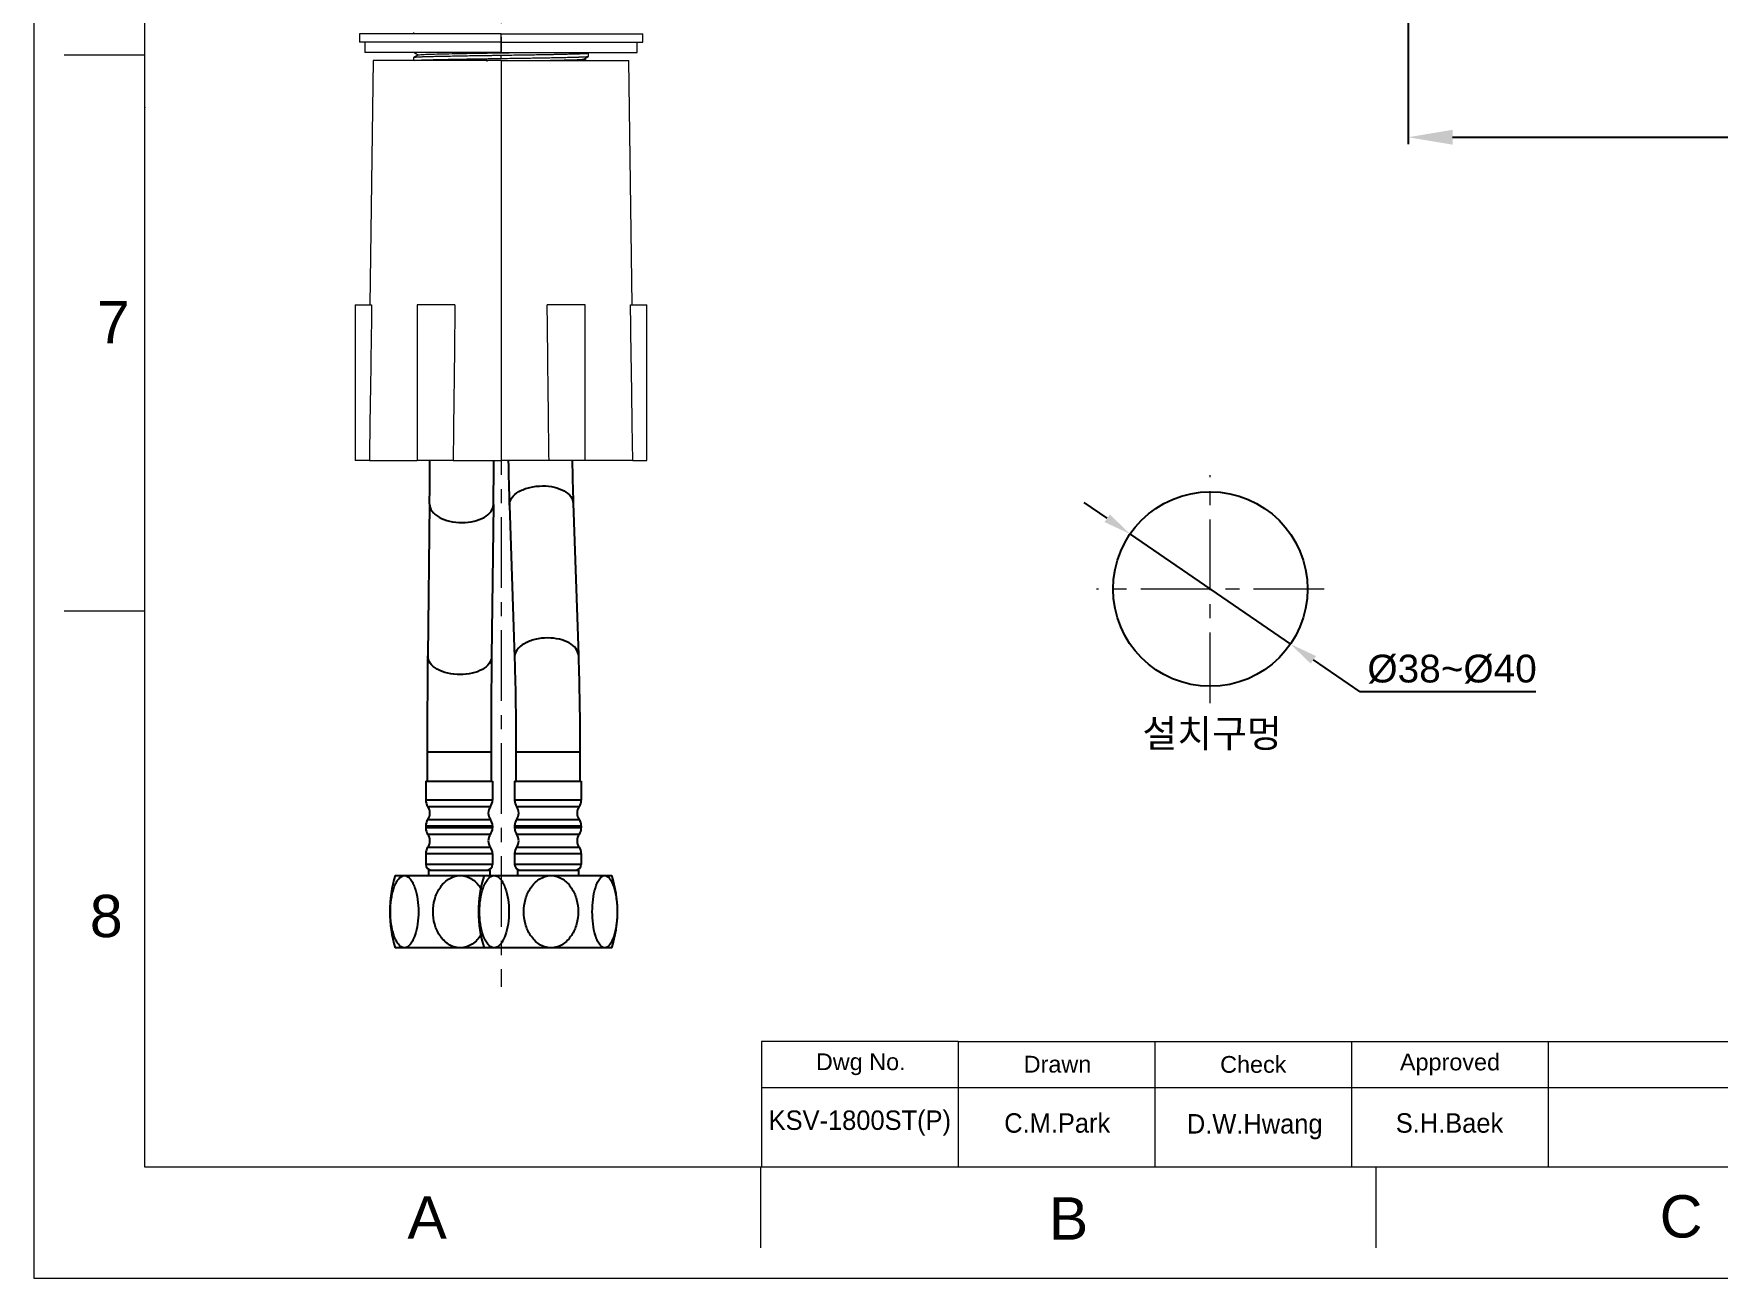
# Model space of a CAD drawing. Header units: millimetres. Extents: x 7606 to 8200, y 2765 to 3605.
# Drawn here: x 7606.4 to 7909.5, y 2765.1 to 2989 of the extents above; entities that cross this region are included whole.
import ezdxf

# ---------------------------------------------------------------- set-up
doc = ezdxf.new("R2010")
doc.units = ezdxf.units.MM
doc.linetypes.add('CENTERX2', pattern=[20.32, 12.7, -2.54, 2.54, -2.54])
doc.layers.get('0').update_dxf_attribs({"color": 3})
for name, color, linetype, lineweight in [('CENTER', 1, 'CENTERX2', 15), ('DIM_', 3, 'Continuous', 9), ('FORM', 7, 'Continuous', 13), ('TEXT', 2, 'Continuous', 13)]:
    doc.layers.add(name, color=color, linetype=linetype, lineweight=lineweight)
doc.styles.add('Arial Unicode MS', font='ARIALUNI.ttf')
doc.styles.add('ROMANS', font='Gulim.ttf')
doc.styles.get("Standard").update_dxf_attribs({"font": 'arial.ttf'})
doc.dimstyles.new('사본(2) STANDARD', dxfattribs={"dimscale": 0, "dimtxt": 5, "dimasz": 5, "dimexe": 1.25, "dimexo": 0.625, "dimgap": 1.5, "dimtad": 3, "dimtih": 1, "dimtoh": 1, "dimdec": 1, "dimzin": 9, "dimdsep": 46, "dimtxsty": 'Standard', "dimcen": 2.5, "dimclrd": 3, "dimclre": 3, "dimclrt": 4, "dimadec": 0, "dimazin": 0, "dimtfac": 1, "dimtdec": 1, "dimtmove": 0, "dimatfit": 3, "dimfxl": 1.25, "dimtfill": 1, "dimtolj": 1, "dimtzin": 0, "dimarcsym": 0})

# ---------------------------------------------------------------- blocks, each defined once
blk = doc.blocks.new('*D13')
at = {"layer": 'DIM_', "color": 3, "lineweight": -2, "transparency": 16777216}
for p, q in [((7853.81, 3215.15), (7853.81, 2969.08)), ((8095.36, 3003.13), (8095.36, 2969.08)), ((7861.81, 2970.33), (7959.52, 2970.33)), ((8087.36, 2970.33), (7989.65, 2970.33))]:
    blk.add_line(p, q, dxfattribs=at)
at = {"layer": 'DIM_', "color": 3, "transparency": 16777216}
for points in [[(7861.81, 2971.67), (7861.81, 2969), (7853.81, 2970.33)], [(8087.36, 2971.67), (8087.36, 2969), (8095.36, 2970.33)]]:
    blk.add_solid(points, dxfattribs=at)
at = {"layer": 'DIM_', "color": 4, "transparency": 16777216, "insert": (7974.58, 2970.33), "char_height": 8, "attachment_point": 5, "bg_fill": 3, "box_fill_scale": 1.1, "bg_fill_color": 256, "bg_fill_true_color": 13158600, "bg_fill_transparency": 0}
blk.add_mtext('\\A1;241.6', dxfattribs=at)
blk = doc.blocks.new('*D27')
at = {"layer": 'Defpoints', "color": 0, "transparency": 16777216}
for p in [(7803.77, 2898.96), (7832.63, 2879.16)]:
    blk.add_point(p, dxfattribs=at)
at = {"layer": 'DIM_', "color": 3, "lineweight": -2, "transparency": 16777216}
for p, q in [((7799.65, 2901.79), (7795.53, 2904.62)), ((7803.77, 2898.96), (7832.63, 2879.16)), ((7845.15, 2870.56), (7836.75, 2876.33)), ((7876.81, 2870.56), (7845.15, 2870.56))]:
    blk.add_line(p, q, dxfattribs=at)
at = {"layer": 'DIM_', "color": 3, "transparency": 16777216}
for points in [[(7800.12, 2902.48), (7799.18, 2901.1), (7803.77, 2898.96)], [(7837.23, 2877.01), (7836.28, 2875.64), (7832.63, 2879.16)]]:
    blk.add_solid(points, dxfattribs=at)
at = {"layer": 'DIM_', "color": 4, "transparency": 16777216, "insert": (7861.73, 2874.66), "char_height": 5, "attachment_point": 5, "style": 'Arial Unicode MS', "bg_fill": 3, "box_fill_scale": 1.1, "bg_fill_color": 256, "bg_fill_true_color": 13158600, "bg_fill_transparency": 0}
blk.add_mtext('\\A1;%%C38~%%C40', dxfattribs=at)

msp = doc.modelspace()

# ---------------------------------------------------------------- linework, layer by layer
at = {"linetype": 'Continuous', "lineweight": 18, "extrusion": (0, 1, 0)}
for p, q in [((7690.55, 2988.96), (7665.05, 2988.96)), ((7665.05, 2988.96), (7665.05, 2987.46)), ((7674.8, 2989.16), (7674.8, 2988.96)), ((7690.55, 2988.96), (7716.05, 2988.96)), ((7716.05, 2987.46), (7716.05, 2988.96)), ((7690.55, 2987.46), (7665.05, 2987.46)), ((7666.05, 2987.46), (7666.05, 2985.56)), ((7690.55, 2985.56), (7666.05, 2985.56)), ((7690.55, 2987.46), (7716.05, 2987.46)), ((7690.55, 2985.56), (7715.05, 2985.56)), ((7706.3, 2984.88), (7706.3, 2985.41)), ((7715.05, 2985.56), (7715.05, 2987.46)), ((7667.55, 2984.16), (7666.94, 2940.16)), ((7690.55, 2984.16), (7667.55, 2984.16)), ((7674.8, 2984.66), (7674.8, 2984.16)), ((7690.55, 2984.16), (7713.55, 2984.16)), ((7714.16, 2940.16), (7713.55, 2984.16)), ((7664.3, 2940.16), (7664.3, 2912.16)), ((7664.3, 2940.16), (7667.25, 2940.16)), ((7675.42, 2940.16), (7675.42, 2912.16)), ((7682.24, 2940.16), (7675.42, 2940.16)), ((7705.67, 2940.16), (7698.85, 2940.16)), ((7705.67, 2912.16), (7705.67, 2940.16)), ((7713.84, 2940.16), (7716.8, 2940.16)), ((7716.8, 2912.16), (7716.8, 2940.16))]:
    msp.add_line(p, q, dxfattribs=at)
at = {"linetype": 'Continuous', "lineweight": 13, "extrusion": (0, 1, 0)}
for p, q in [((7690.55, 2987.46), (7690.55, 2988.96)), ((7690.55, 2985.56), (7690.55, 2987.46)), ((7690.55, 2984.5), (7690.55, 2985.03)), ((7690.55, 2984.16), (7690.55, 2912.16))]:
    msp.add_line(p, q, dxfattribs=at)
at = {"color": 3, "linetype": 'Continuous', "lineweight": 18, "extrusion": (0, 1, 0)}
for p, q in [((7666.84, 2912.16), (7664.3, 2912.16)), ((7666.84, 2912.16), (7675.47, 2912.16)), ((7681.92, 2912.16), (7675.42, 2912.16)), ((7676.8, 2912.16), (7676.8, 2912.16)), ((7681.92, 2912.16), (7690.55, 2912.16)), ((7688.3, 2912.16), (7688.3, 2912.16)), ((7699.18, 2912.16), (7690.55, 2912.16)), ((7705.67, 2912.16), (7699.18, 2912.16)), ((7714.26, 2912.16), (7705.63, 2912.16)), ((7714.26, 2912.16), (7716.8, 2912.16))]:
    msp.add_line(p, q, dxfattribs=at)
at = {"color": 3, "linetype": 'Continuous'}
for p, q in [((7677.68, 2904.38), (7677.35, 2877.03)), ((7689.18, 2904.24), (7688.85, 2876.89)), ((7692.04, 2904.12), (7692.97, 2876.77)), ((7703.53, 2904.51), (7704.46, 2877.16)), ((7677.25, 2859.76), (7688.75, 2859.76)), ((7677.25, 2859.76), (7677.25, 2854.52)), ((7688.75, 2859.76), (7688.75, 2854.52)), ((7693.23, 2859.76), (7704.73, 2859.76)), ((7693.23, 2859.76), (7693.23, 2854.52)), ((7704.73, 2859.76), (7704.73, 2854.52)), ((7677, 2854.52), (7689, 2854.52)), ((7677, 2854.52), (7677, 2851.08)), ((7689, 2854.52), (7689, 2851.08)), ((7692.98, 2854.52), (7704.98, 2854.52)), ((7692.98, 2854.52), (7692.98, 2851.08)), ((7704.98, 2854.52), (7704.98, 2851.08)), ((7689, 2851.08), (7677, 2851.08)), ((7688.63, 2849.91), (7677.38, 2849.91)), ((7704.98, 2851.08), (7692.98, 2851.08)), ((7704.61, 2849.91), (7693.36, 2849.91)), ((7677, 2846.46), (7689, 2846.46)), ((7677, 2846.46), (7677, 2846.08)), ((7689, 2846.08), (7677, 2846.08)), ((7677.38, 2847.62), (7688.63, 2847.62)), ((7689, 2846.46), (7689, 2846.08)), ((7692.98, 2846.46), (7704.98, 2846.46)), ((7692.98, 2846.46), (7692.98, 2846.08)), ((7704.98, 2846.08), (7692.98, 2846.08)), ((7693.36, 2847.62), (7704.61, 2847.62)), ((7704.98, 2846.46), (7704.98, 2846.08)), ((7688.63, 2844.91), (7677.38, 2844.91)), ((7677.38, 2842.62), (7688.63, 2842.62)), ((7704.61, 2844.91), (7693.36, 2844.91)), ((7693.36, 2842.62), (7704.61, 2842.62)), ((7677, 2841.46), (7689, 2841.46)), ((7677, 2841.46), (7677, 2839.52)), ((7689, 2841.46), (7689, 2839.52)), ((7692.98, 2841.46), (7704.98, 2841.46)), ((7692.98, 2841.46), (7692.98, 2839.52)), ((7704.98, 2841.46), (7704.98, 2839.52)), ((7671.5, 2837.52), (7710.48, 2837.52)), ((7689, 2839.52), (7677, 2839.52)), ((7677.5, 2838.52), (7688.5, 2838.52)), ((7677.5, 2838.52), (7677.5, 2837.52)), ((7688.5, 2838.52), (7688.5, 2837.52)), ((7704.98, 2839.52), (7692.98, 2839.52)), ((7693.48, 2838.52), (7704.48, 2838.52)), ((7693.48, 2838.52), (7693.48, 2837.52)), ((7704.48, 2838.52), (7704.48, 2837.52)), ((7710.48, 2824.52), (7671.5, 2824.52))]:
    msp.add_line(p, q, dxfattribs=at)
msp.add_circle((7818.2, 2889.06), 17.5)
for centre, radius, start, end in [((6409.54, 2919.28), 1268.23, 359.32714, 359.67842), ((6407.32, 2919.3), 1281.95, 359.3272, 359.681), ((8153.48, 2919.32), 461.69, 180.8884, 181.8869), ((8151.26, 2919.26), 447.97, 180.9086, 181.8873), ((9067.95, 2860.8), 1390.7, 179.33118, 180.043), ((9068.09, 2860.8), 1379.34, 179.33143, 180.04331), ((7679, 2851.08), 2, 180, 215.6591), ((7675.75, 2848.75), 2, 0.59, 35.6591), ((7675.75, 2848.79), 2, 324.3409, 359.41), ((7690.25, 2848.75), 2, 144.3409, 179.41), ((7690.25, 2848.79), 2, 180.59, 215.6591), ((7687, 2851.08), 2, 324.3409, 0), ((7694.98, 2851.08), 2, 180, 215.6591), ((7691.73, 2848.75), 2, 0.59, 35.6591), ((7691.73, 2848.79), 2, 324.3409, 359.41), ((7706.23, 2848.75), 2, 144.3409, 179.41), ((7706.23, 2848.79), 2, 180.59, 215.6591), ((7702.98, 2851.08), 2, 324.3409, 0), ((7679, 2846.46), 2, 144.3409, 180), ((7679, 2846.08), 2, 180, 215.6591), ((7687, 2846.46), 2, 0, 35.6591), ((7687, 2846.08), 2, 324.3409, 0), ((7694.98, 2846.46), 2, 144.3409, 180), ((7694.98, 2846.08), 2, 180, 215.6591), ((7702.98, 2846.46), 2, 0, 35.6591), ((7702.98, 2846.08), 2, 324.3409, 0), ((7679, 2841.46), 2, 144.3409, 180), ((7675.75, 2843.75), 2, 0.59, 35.6591), ((7675.75, 2843.79), 2, 324.3409, 359.41), ((7690.25, 2843.75), 2, 144.3409, 179.41), ((7690.25, 2843.79), 2, 180.59, 215.6591), ((7687, 2841.46), 2, 0, 35.6591), ((7694.98, 2841.46), 2, 144.3409, 180), ((7691.73, 2843.75), 2, 0.59, 35.6591), ((7691.73, 2843.79), 2, 324.3409, 359.41), ((7706.23, 2843.75), 2, 144.3409, 179.41), ((7706.23, 2843.79), 2, 180.59, 215.6591), ((7702.98, 2841.46), 2, 0, 35.6591), ((7692.13, 2831.02), 21.63, 162.5077, 197.4923), ((7678, 2839.52), 1, 180, 270), ((7708.11, 2831.02), 21.63, 162.5077, 197.4923), ((7688, 2839.52), 1, 270, 0), ((7693.98, 2839.52), 1, 180, 270), ((7703.98, 2839.52), 1, 270, 0), ((7689.86, 2831.02), 21.63, 342.5077, 17.4923)]:
    msp.add_arc(centre, radius, start, end, dxfattribs=at)
at = {"linetype": 'Continuous', "lineweight": 18}
for points, degree in [([(7675.64, 2985.15), (7675.22, 2984.9), (7674.8, 2984.66)], 2), ([(7674.91, 2985.56), (7675.27, 2985.35), (7675.63, 2985.14)], 2), ([(7706.3, 2985.41), (7706.17, 2985.48), (7706.04, 2985.56)], 2), ([(7705.45, 2984.39), (7705.87, 2984.63), (7706.3, 2984.87)], 2), ([(7705.87, 2984.16), (7705.67, 2984.27), (7705.46, 2984.39)], 2), ([(7667.25, 2940.16), (7667.2, 2936.82), (7667.11, 2930.29), (7666.97, 2920.99), (7666.88, 2915.05), (7666.84, 2912.16)], 3), ([(7682.24, 2940.16), (7682.21, 2936.82), (7682.14, 2930.29), (7682.03, 2920.99), (7681.95, 2915.05), (7681.92, 2912.16)], 3), ([(7699.18, 2912.16), (7699.14, 2915.05), (7699.07, 2920.99), (7698.96, 2930.29), (7698.89, 2936.82), (7698.85, 2940.16)], 3), ([(7714.26, 2912.16), (7714.21, 2915.05), (7714.12, 2920.99), (7713.99, 2930.29), (7713.89, 2936.82), (7713.84, 2940.16)], 3)]:
    msp.add_open_spline(points, degree=degree, dxfattribs=at)
for points, knots in [([(7690.55, 2985.03), (7690.03, 2985.02), (7689.51, 2985.02), (7688.73, 2985), (7688.48, 2985), (7688.09, 2984.99), (7687.96, 2984.99), (7687.71, 2984.99), (7687.58, 2984.99), (7686.95, 2984.98), (7685.95, 2984.96), (7684.98, 2984.95), (7684.27, 2984.93), (7684.03, 2984.93), (7683.68, 2984.92), (7683.56, 2984.92), (7683.33, 2984.92), (7683.21, 2984.92), (7682.64, 2984.91), (7682.2, 2984.9), (7681.35, 2984.88), (7680.94, 2984.88), (7680.15, 2984.86), (7679.76, 2984.85), (7679.35, 2984.84), (7679.31, 2984.84), (7679.21, 2984.84), (7679.08, 2984.84), (7678.95, 2984.84), (7678.69, 2984.83), (7678.52, 2984.83), (7678.03, 2984.81), (7677.73, 2984.81), (7677.16, 2984.79), (7676.89, 2984.78), (7676.59, 2984.77), (7676.53, 2984.77), (7676.41, 2984.77), (7676.36, 2984.76), (7676.19, 2984.76), (7676.09, 2984.75), (7675.79, 2984.74), (7675.62, 2984.74), (7675.32, 2984.72), (7675.2, 2984.71), (7675.05, 2984.7), (7675, 2984.7), (7674.95, 2984.69), (7674.92, 2984.69), (7674.9, 2984.68), (7674.88, 2984.68), (7674.88, 2984.68), (7674.82, 2984.67), (7674.8, 2984.66), (7674.8, 2984.66)], [0, 0, 0, 0, 0.062537, 0.062537, 0.093806, 0.093806, 0.10944, 0.10944, 0.125074, 0.125074, 0.187611, 0.250148, 0.250148, 0.281417, 0.281417, 0.297051, 0.297051, 0.312686, 0.312686, 0.375223, 0.375223, 0.43776, 0.43776, 0.500297, 0.500297, 0.508114, 0.508114, 0.515931, 0.531565, 0.531565, 0.562834, 0.562834, 0.625371, 0.625371, 0.687908, 0.687908, 0.703543, 0.703543, 0.719177, 0.719177, 0.750445, 0.750445, 0.812982, 0.812982, 0.87552, 0.87552, 0.906788, 0.906788, 0.922422, 0.93024, 0.93024, 0.938057, 0.938057, 1, 1, 1, 1]), ([(7675.64, 2985.15), (7675.68, 2985.17), (7676.31, 2985.23), (7679.2, 2985.32), (7684.22, 2985.42), (7689.18, 2985.5), (7692.13, 2985.54), (7693.04, 2985.56)], [0, 0, 0, 0, 0.177046, 0.41525, 0.653455, 0.89166, 1, 1, 1, 1]), ([(7706.3, 2985.41), (7706.3, 2985.41), (7706.3, 2985.41), (7706.3, 2985.4), (7706.27, 2985.39), (7706.17, 2985.38), (7706.09, 2985.37), (7705.97, 2985.36), (7705.94, 2985.36), (7705.88, 2985.35), (7705.85, 2985.35), (7705.76, 2985.34), (7705.69, 2985.34), (7705.46, 2985.33), (7705.29, 2985.32), (7704.9, 2985.31), (7704.68, 2985.3), (7704.31, 2985.29), (7704.19, 2985.28), (7703.99, 2985.28), (7703.92, 2985.27), (7703.82, 2985.27), (7703.78, 2985.27), (7703.71, 2985.27), (7703.39, 2985.26), (7703.04, 2985.25), (7702.39, 2985.24), (7702.05, 2985.23), (7701.32, 2985.21), (7700.94, 2985.2), (7700.44, 2985.19), (7700.34, 2985.19), (7700.13, 2985.19), (7699.82, 2985.18), (7699.51, 2985.18), (7698.86, 2985.16), (7697.98, 2985.15), (7697.05, 2985.13), (7696.34, 2985.12), (7696.1, 2985.12), (7695.79, 2985.11), (7695.73, 2985.11), (7695.61, 2985.11), (7695.55, 2985.11), (7695.36, 2985.11), (7695.24, 2985.1), (7694.62, 2985.09), (7694.12, 2985.09), (7693.11, 2985.07), (7692.61, 2985.06), (7691.58, 2985.05), (7691.07, 2985.04), (7690.55, 2985.03)], [0, 0, 0, 0, 0.000562, 0.000562, 0.063027, 0.063027, 0.125492, 0.125492, 0.141108, 0.141108, 0.156724, 0.156724, 0.187957, 0.187957, 0.250422, 0.250422, 0.312886, 0.312886, 0.344119, 0.344119, 0.359735, 0.359735, 0.367543, 0.367543, 0.375351, 0.437816, 0.437816, 0.500281, 0.500281, 0.562746, 0.562746, 0.578362, 0.578362, 0.593978, 0.625211, 0.625211, 0.687676, 0.750141, 0.750141, 0.781373, 0.781373, 0.789181, 0.789181, 0.796989, 0.796989, 0.812605, 0.812605, 0.87507, 0.87507, 0.937535, 0.937535, 1, 1, 1, 1]), ([(7674.92, 2984.16), (7674.97, 2984.16), (7675.03, 2984.17), (7675.12, 2984.18), (7675.16, 2984.18), (7675.2, 2984.18), (7675.23, 2984.18), (7675.24, 2984.18), (7675.31, 2984.19), (7675.38, 2984.19), (7675.59, 2984.2), (7675.74, 2984.21), (7676.11, 2984.22), (7676.31, 2984.23), (7676.75, 2984.25), (7676.99, 2984.25), (7677.29, 2984.26), (7677.32, 2984.26), (7677.39, 2984.27), (7677.49, 2984.27), (7677.73, 2984.28), (7677.95, 2984.28), (7678.4, 2984.29), (7679.03, 2984.31), (7679.72, 2984.32), (7680.27, 2984.33), (7680.46, 2984.34), (7680.7, 2984.34), (7680.74, 2984.34), (7680.84, 2984.34), (7680.89, 2984.34), (7681.04, 2984.35), (7681.13, 2984.35), (7681.63, 2984.36), (7682.03, 2984.37), (7682.87, 2984.38), (7683.29, 2984.39), (7684.17, 2984.4), (7684.62, 2984.41), (7685.19, 2984.42), (7685.31, 2984.42), (7685.48, 2984.42), (7685.54, 2984.42), (7685.66, 2984.43), (7685.95, 2984.43), (7686.24, 2984.44), (7686.96, 2984.45), (7687.44, 2984.45), (7687.92, 2984.46)], [0, 0, 0, 0, 0.053134, 0.053134, 0.071343, 0.080447, 0.080447, 0.089552, 0.089552, 0.12597, 0.12597, 0.198805, 0.198805, 0.271641, 0.271641, 0.344477, 0.344477, 0.353582, 0.353582, 0.362686, 0.380895, 0.417313, 0.417313, 0.490149, 0.562985, 0.562985, 0.599403, 0.599403, 0.608507, 0.608507, 0.617612, 0.617612, 0.635821, 0.635821, 0.708657, 0.708657, 0.781492, 0.781492, 0.854328, 0.854328, 0.872537, 0.872537, 0.881642, 0.881642, 0.890746, 0.927164, 0.927164, 1, 1, 1, 1]), ([(7687.92, 2984.46), (7688.35, 2984.47), (7688.79, 2984.48), (7689.45, 2984.49), (7689.67, 2984.49), (7690.11, 2984.5), (7690.33, 2984.5), (7690.55, 2984.5)], [0, 0, 0, 0, 0.5, 0.5, 0.75, 0.75, 1, 1, 1, 1]), ([(7690.55, 2984.5), (7691.07, 2984.51), (7691.59, 2984.52), (7692.36, 2984.53), (7692.62, 2984.53), (7693, 2984.54), (7693.13, 2984.54), (7693.39, 2984.54), (7693.51, 2984.55), (7694.15, 2984.56), (7695.15, 2984.57), (7696.11, 2984.59), (7696.83, 2984.6), (7697.07, 2984.6), (7697.42, 2984.61), (7697.53, 2984.61), (7697.77, 2984.62), (7697.88, 2984.62), (7698.45, 2984.63), (7698.89, 2984.63), (7699.74, 2984.65), (7700.15, 2984.66), (7700.95, 2984.67), (7701.33, 2984.68), (7701.74, 2984.69), (7701.79, 2984.69), (7701.88, 2984.69), (7702.01, 2984.7), (7702.32, 2984.7), (7702.57, 2984.71), (7703.06, 2984.72), (7703.37, 2984.73), (7703.94, 2984.74), (7704.2, 2984.75), (7704.5, 2984.76), (7704.56, 2984.76), (7704.68, 2984.77), (7704.74, 2984.77), (7704.9, 2984.78), (7705.01, 2984.78), (7705.3, 2984.79), (7705.48, 2984.8), (7705.77, 2984.81), (7705.9, 2984.82), (7706.05, 2984.83), (7706.09, 2984.84), (7706.15, 2984.84), (7706.17, 2984.85), (7706.2, 2984.85), (7706.21, 2984.85), (7706.22, 2984.85), (7706.27, 2984.86), (7706.3, 2984.87), (7706.3, 2984.88)], [0, 0, 0, 0, 0.062535, 0.062535, 0.093803, 0.093803, 0.109437, 0.109437, 0.12507, 0.12507, 0.187605, 0.250141, 0.250141, 0.281408, 0.281408, 0.297042, 0.297042, 0.312676, 0.312676, 0.375211, 0.375211, 0.437746, 0.437746, 0.500281, 0.500281, 0.508098, 0.508098, 0.515915, 0.531549, 0.562816, 0.562816, 0.625352, 0.625352, 0.687887, 0.687887, 0.703521, 0.703521, 0.719154, 0.719154, 0.750422, 0.750422, 0.812957, 0.812957, 0.875492, 0.875492, 0.90676, 0.90676, 0.922394, 0.93021, 0.93021, 0.938027, 0.938027, 1, 1, 1, 1]), ([(7698.8, 2984.16), (7700.36, 2984.19), (7703.19, 2984.25), (7705.1, 2984.33), (7705.43, 2984.37), (7705.45, 2984.39)], [0, 0, 0, 0, 0.391881, 0.817762, 1, 1, 1, 1])]:
    msp.add_open_spline(points, degree=3, knots=knots, dxfattribs=at)
at = {"linetype": 'Continuous', "lineweight": 13}
msp.add_open_spline([(7688.06, 2983.98), (7688.01, 2984.14), (7687.97, 2984.3), (7687.92, 2984.46)], degree=3, dxfattribs=at)
at = {"color": 3, "linetype": 'Continuous'}
for points, knots in [([(7692.04, 2904.12), (7692.02, 2904.58), (7692.42, 2905.63), (7693.83, 2906.73), (7695.77, 2907.44), (7697.25, 2907.61), (7698.02, 2907.61)], [0, 0, 0, 0, 0.184443, 0.413679, 0.69289, 1, 1, 1, 1]), ([(7698.02, 2907.61), (7698.72, 2907.61), (7700.06, 2907.47), (7701.83, 2906.85), (7703.13, 2905.87), (7703.52, 2904.93), (7703.53, 2904.51)], [0, 0, 0, 0, 0.3088, 0.585268, 0.812996, 1, 1, 1, 1]), ([(7677.68, 2904.38), (7677.67, 2903.93), (7678.07, 2902.92), (7679.44, 2901.86), (7681.33, 2901.17), (7682.76, 2901.01), (7683.51, 2901.01)], [0, 0, 0, 0, 0.185308, 0.414015, 0.692301, 1, 1, 1, 1]), ([(7683.51, 2901.01), (7684.24, 2901.01), (7685.62, 2901.16), (7687.45, 2901.82), (7688.78, 2902.83), (7689.17, 2903.8), (7689.18, 2904.24)], [0, 0, 0, 0, 0.3083, 0.585609, 0.81378, 1, 1, 1, 1]), ([(7698.95, 2880.26), (7698.18, 2880.26), (7696.7, 2880.1), (7694.76, 2879.38), (7693.35, 2878.28), (7692.95, 2877.23), (7692.97, 2876.77)], [0, 0, 0, 0, 0.30711, 0.586321, 0.815557, 1, 1, 1, 1]), ([(7704.46, 2877.16), (7704.45, 2877.59), (7704.06, 2878.52), (7702.76, 2879.5), (7700.99, 2880.12), (7699.65, 2880.26), (7698.95, 2880.26)], [0, 0, 0, 0, 0.187004, 0.414732, 0.6912, 1, 1, 1, 1]), ([(7683.18, 2873.67), (7682.43, 2873.67), (7680.99, 2873.82), (7679.11, 2874.51), (7677.74, 2875.57), (7677.34, 2876.58), (7677.35, 2877.03)], [0, 0, 0, 0, 0.307699, 0.585985, 0.814692, 1, 1, 1, 1]), ([(7688.85, 2876.89), (7688.84, 2876.46), (7688.45, 2875.48), (7687.12, 2874.47), (7685.29, 2873.81), (7683.91, 2873.67), (7683.18, 2873.67)], [0, 0, 0, 0, 0.18622, 0.414391, 0.6917, 1, 1, 1, 1]), ([(7692.97, 2876.77), (7693.01, 2875.47), (7693.17, 2869.81), (7693.23, 2864.13), (7693.23, 2859.76)], [0, 0, 0, 0, 0.2284, 1, 1, 1, 1]), ([(7704.46, 2877.16), (7704.51, 2875.83), (7704.67, 2870.03), (7704.73, 2864.23), (7704.73, 2859.76)], [0, 0, 0, 0, 0.22949, 1, 1, 1, 1]), ([(7670.62, 2831.02), (7670.62, 2831.76), (7670.72, 2833.2), (7671.09, 2834.93), (7671.58, 2836.14), (7672.08, 2837), (7672.72, 2837.52), (7673.15, 2837.52)], [0, 0, 0, 0, 0.301519, 0.585419, 0.713806, 0.827791, 1, 1, 1, 1]), ([(7673.15, 2837.52), (7673.57, 2837.52), (7674.21, 2837), (7674.71, 2836.14), (7675.2, 2834.93), (7675.57, 2833.2), (7675.67, 2831.76), (7675.67, 2831.02)], [0, 0, 0, 0, 0.172211, 0.286185, 0.414574, 0.69849, 1, 1, 1, 1]), ([(7678.3, 2831.02), (7678.3, 2831.77), (7678.5, 2833.27), (7679.41, 2835.34), (7680.96, 2837.02), (7682.46, 2837.52), (7683.2, 2837.52)], [0, 0, 0, 0, 0.250945, 0.501572, 0.751539, 1, 1, 1, 1]), ([(7683.2, 2837.52), (7683.96, 2837.52), (7685.5, 2837), (7686.54, 2835.83), (7686.95, 2835.18)], [0, 0, 0, 0, 0.49838, 1, 1, 1, 1]), ([(7686.66, 2831.02), (7686.66, 2831.76), (7686.76, 2833.2), (7687.15, 2834.93), (7687.66, 2836.14), (7688.2, 2837.02), (7688.87, 2837.52), (7689.31, 2837.52)], [0, 0, 0, 0, 0.298582, 0.580396, 0.708471, 0.822979, 1, 1, 1, 1]), ([(7689.31, 2837.52), (7689.75, 2837.52), (7690.43, 2837.02), (7690.96, 2836.14), (7691.48, 2834.93), (7691.86, 2833.2), (7691.96, 2831.76), (7691.96, 2831.02)], [0, 0, 0, 0, 0.177022, 0.29152, 0.419597, 0.701427, 1, 1, 1, 1]), ([(7694.65, 2831.02), (7694.65, 2831.77), (7694.84, 2833.27), (7695.75, 2835.34), (7697.3, 2837.02), (7698.8, 2837.52), (7699.54, 2837.52)], [0, 0, 0, 0, 0.251037, 0.501736, 0.751679, 1, 1, 1, 1]), ([(7699.54, 2837.52), (7700.28, 2837.52), (7701.78, 2837.02), (7703.33, 2835.34), (7704.24, 2833.27), (7704.43, 2831.77), (7704.43, 2831.02)], [0, 0, 0, 0, 0.248332, 0.498271, 0.748955, 1, 1, 1, 1]), ([(7706.97, 2831.02), (7706.97, 2831.76), (7707.05, 2833.2), (7707.38, 2834.92), (7707.81, 2836.13), (7708.24, 2836.98), (7708.82, 2837.52), (7709.21, 2837.52)], [0, 0, 0, 0, 0.307851, 0.596308, 0.725436, 0.838372, 1, 1, 1, 1]), ([(7709.21, 2837.52), (7709.6, 2837.52), (7710.17, 2836.98), (7710.6, 2836.13), (7711.04, 2834.92), (7711.36, 2833.2), (7711.45, 2831.76), (7711.45, 2831.02)], [0, 0, 0, 0, 0.16163, 0.274555, 0.403685, 0.692158, 1, 1, 1, 1]), ([(7673.15, 2824.52), (7672.72, 2824.52), (7672.08, 2825.03), (7671.58, 2825.9), (7671.09, 2827.11), (7670.72, 2828.84), (7670.62, 2830.28), (7670.62, 2831.02)], [0, 0, 0, 0, 0.172211, 0.286185, 0.414574, 0.69849, 1, 1, 1, 1]), ([(7675.67, 2831.02), (7675.67, 2830.28), (7675.57, 2828.84), (7675.2, 2827.11), (7674.71, 2825.9), (7674.21, 2825.03), (7673.57, 2824.52), (7673.15, 2824.52)], [0, 0, 0, 0, 0.301519, 0.585419, 0.713806, 0.827791, 1, 1, 1, 1]), ([(7683.2, 2824.52), (7682.46, 2824.52), (7680.96, 2825.02), (7679.41, 2826.7), (7678.5, 2828.77), (7678.3, 2830.27), (7678.3, 2831.02)], [0, 0, 0, 0, 0.248459, 0.498422, 0.74906, 1, 1, 1, 1]), ([(7689.31, 2824.52), (7688.87, 2824.52), (7688.2, 2825.02), (7687.66, 2825.9), (7687.15, 2827.11), (7686.76, 2828.83), (7686.66, 2830.28), (7686.66, 2831.02)], [0, 0, 0, 0, 0.177022, 0.29152, 0.419597, 0.701427, 1, 1, 1, 1]), ([(7691.96, 2831.02), (7691.96, 2830.28), (7691.86, 2828.83), (7691.48, 2827.11), (7690.96, 2825.9), (7690.43, 2825.02), (7689.75, 2824.52), (7689.31, 2824.52)], [0, 0, 0, 0, 0.298582, 0.580396, 0.708471, 0.822979, 1, 1, 1, 1]), ([(7699.54, 2824.52), (7698.8, 2824.52), (7697.3, 2825.02), (7695.75, 2826.7), (7694.84, 2828.77), (7694.65, 2830.27), (7694.65, 2831.02)], [0, 0, 0, 0, 0.248332, 0.498271, 0.748955, 1, 1, 1, 1]), ([(7704.43, 2831.02), (7704.43, 2830.27), (7704.24, 2828.77), (7703.33, 2826.7), (7701.78, 2825.02), (7700.28, 2824.52), (7699.54, 2824.52)], [0, 0, 0, 0, 0.251037, 0.501736, 0.751679, 1, 1, 1, 1]), ([(7709.21, 2824.52), (7708.82, 2824.52), (7708.24, 2825.06), (7707.81, 2825.91), (7707.38, 2827.12), (7707.05, 2828.84), (7706.97, 2830.28), (7706.97, 2831.02)], [0, 0, 0, 0, 0.16163, 0.274555, 0.403685, 0.692158, 1, 1, 1, 1]), ([(7711.45, 2831.02), (7711.45, 2830.28), (7711.36, 2828.84), (7711.04, 2827.12), (7710.6, 2825.91), (7710.17, 2825.06), (7709.6, 2824.52), (7709.21, 2824.52)], [0, 0, 0, 0, 0.307851, 0.596308, 0.725436, 0.838372, 1, 1, 1, 1]), ([(7686.95, 2826.85), (7686.54, 2826.21), (7685.5, 2825.04), (7683.96, 2824.52), (7683.2, 2824.52)], [0, 0, 0, 0, 0.501623, 1, 1, 1, 1])]:
    msp.add_open_spline(points, degree=3, knots=knots, dxfattribs=at)
at = {"layer": 'CENTER'}
for p, q in [((7690.55, 3409.96), (7690.55, 2817.52)), ((7818.2, 2868.56), (7818.2, 2909.56)), ((7838.7, 2889.06), (7797.7, 2889.06))]:
    msp.add_line(p, q, dxfattribs=at)
at = {"layer": 'FORM', "color": 7, "linetype": 'Continuous'}
for p, q in [((7606.42, 3605.07), (7606.42, 2765.08)), ((7626.42, 2985.07), (7611.88, 2985.07)), ((7626.42, 2885.07), (7611.88, 2885.07)), ((7737.22, 2785.07), (7737.22, 2770.53)), ((7848.02, 2785.07), (7848.02, 2770.53)), ((7606.42, 2765.08), (8200.42, 2765.08))]:
    msp.add_line(p, q, dxfattribs=at)
at = {"layer": 'FORM', "linetype": 'Continuous'}
for p, q in [((7626.42, 2785.08), (7626.42, 3585.07)), ((8180.42, 2785.08), (7626.42, 2785.08))]:
    msp.add_line(p, q, dxfattribs=at)
at = {"layer": 'FORM'}
for p, q in [((7772.83, 2807.68), (7737.42, 2807.68)), ((7737.42, 2807.68), (7737.42, 2785.08)), ((7772.83, 2807.68), (8180.42, 2807.68)), ((7772.83, 2807.68), (7772.83, 2785.08)), ((7808.24, 2807.68), (7808.24, 2785.08)), ((7843.65, 2785.08), (7843.65, 2807.68)), ((7879.06, 2785.08), (7879.06, 2807.68)), ((7737.42, 2799.39), (8090.01, 2799.39))]:
    msp.add_line(p, q, dxfattribs=at)
msp.add_point((7626.42, 2975.67), dxfattribs=at)
msp.add_point((7626.42, 2975.67), dxfattribs=at)

# ---------------------------------------------------------------- texts
at = {"layer": 'DIM_', "insert": (7805.97, 2865.6), "char_height": 5, "attachment_point": 1}
msp.add_mtext_dynamic_manual_height_columns('설치구멍', width=28.1224, gutter_width=12.5, heights=[0], dxfattribs=at)
at = {"layer": 'FORM', "char_height": 7.62, "attachment_point": 5}
for s, width, insert in [('7', 50, (7620.76, 2937.06)), ('8', 50, (7619.48, 2830.2)), ('A', 10, (7677.24, 2776)), ('B', 10, (7792.69, 2775.83)), ('C', 10, (7902.94, 2776.16))]:
    msp.add_mtext_dynamic_manual_height_columns(s, width=width, gutter_width=12.5, heights=[0], dxfattribs=dict(at, insert=insert))
at = {"layer": 'TEXT', "char_height": 3.014, "attachment_point": 5}
for s, insert in [('Dwg No.', (7755.29, 2803.57)), ('Drawn', (7790.7, 2803.57)), ('Check', (7825.94, 2803.53)), ('Approved', (7861.35, 2803.53))]:
    msp.add_mtext_dynamic_manual_height_columns(s, width=35.4099, gutter_width=18.84, heights=[0], dxfattribs=dict(at, insert=insert))
at = {"layer": 'TEXT', "char_height": 3.5, "attachment_point": 5, "style": 'ROMANS'}
for s, insert in [('KSV-1800ST(P)', (7755.12, 2792.99)), ('C.M.Park', (7790.65, 2792.99)), ('D.W.Hwang', (7826.2, 2792.34)), ('S.H.Baek', (7861.26, 2792.99))]:
    msp.add_mtext_dynamic_manual_height_columns(s, width=35.4099, gutter_width=18.84, heights=[0], dxfattribs=dict(at, insert=insert))

# ---------------------------------------------------------------- dimensions: what is measured, and where the dimension line sits
at = {"layer": 'DIM_'}
dim = msp.add_linear_dim(base=(8095.3611, 2970.3349), p1=(7853.8062, 3215.7792), p2=(8095.3611, 3003.757), dimstyle='사본(2) STANDARD', override={"dimscale": 1, "dimtxt": 8, "dimasz": 8, "dimtad": 0}, dxfattribs=at)
dim.commit()
dim.dimension.update_dxf_attribs({"geometry": '*D13', "text_midpoint": (7974.5836, 2970.3349)})

# ---------------------------------------------------------------- next in the draw order: dimensions: what is measured, and where the dimension line sits
dim = msp.add_diameter_dim_2p(p1=(7803.77, 2898.96), p2=(7832.63, 2879.16), text='%%C38~%%C40', dimstyle='사본(2) STANDARD', override={"dimscale": 1, "dimasz": 5, "dimtxsty": 'Arial Unicode MS'}, dxfattribs=at)
dim.commit()
dim.dimension.update_dxf_attribs({"geometry": '*D27', "text_midpoint": (7861.73, 2874.66)})

doc.saveas('drawing.dxf')
